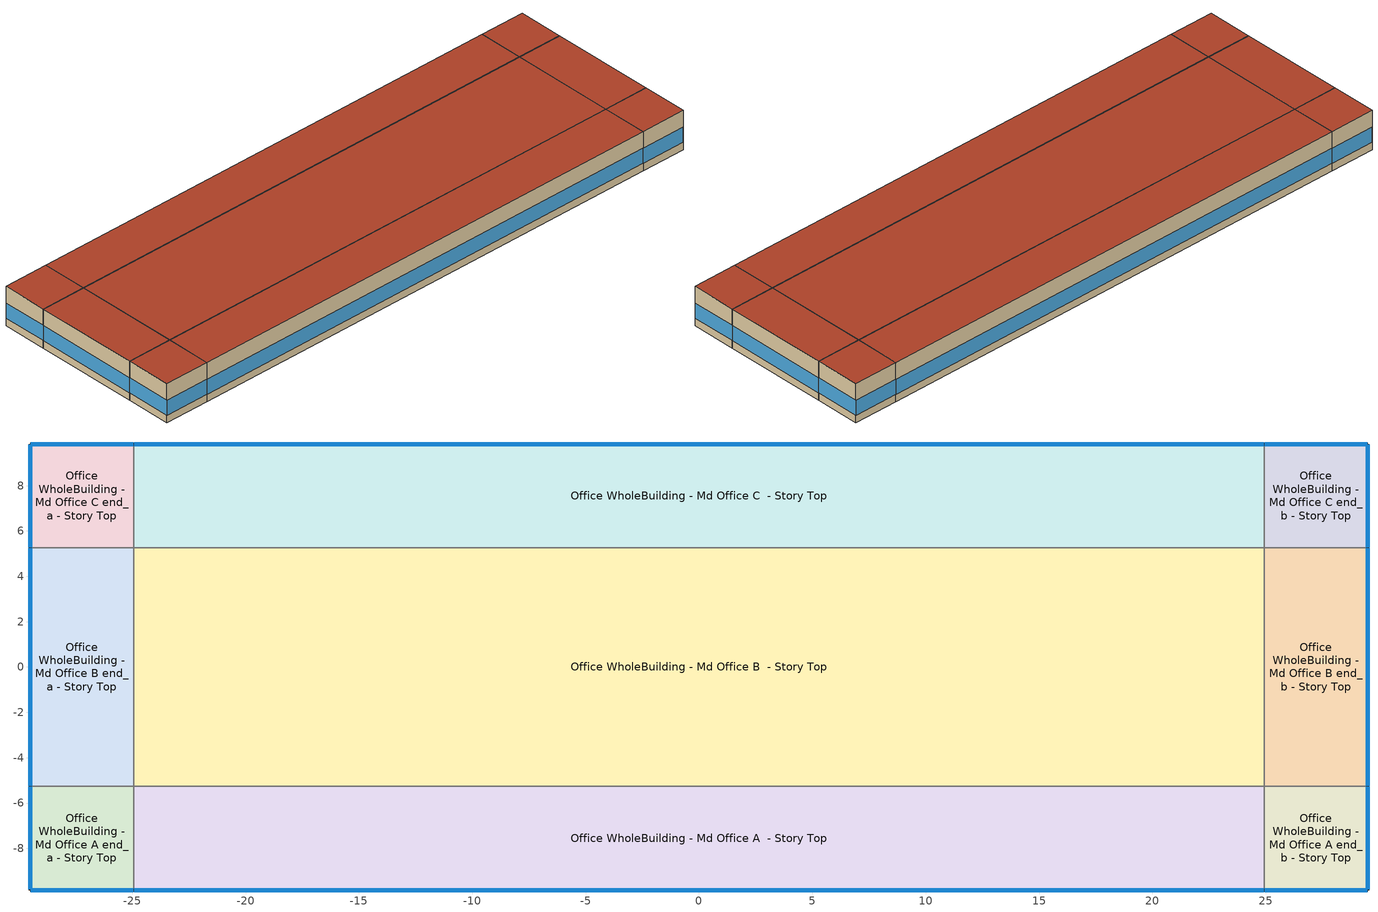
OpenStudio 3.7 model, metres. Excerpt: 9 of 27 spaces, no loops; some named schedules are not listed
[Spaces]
Office WholeBuilding - Md Office A end_a - Story Top
 floor adiabatic (Typical Interior Floor): -29.51,-9.84 -29.51,-5.27 -24.94,-5.27 -24.94,-9.84 z7.92
 wall outside: -29.51,-5.27 -29.51,-9.84 -24.94,-9.84 z7.92:11.89
 wall to Office WholeBuilding - Md Office B end_a - Story Top: -24.94,-5.27 -29.51,-5.27 z7.92:11.89
 wall to Office WholeBuilding - Md Office A  - Story Top: -24.94,-9.84 -24.94,-5.27 z7.92:11.89
 window (Window U-0.91 SHGC 0.68): -29.51,-5.29 -29.51,-9.81 / -29.49,-9.84 -24.97,-9.84 z8.69:10.21
 roof outside: -24.94,-9.84 -24.94,-5.27 -29.51,-5.27 -29.51,-9.84 z11.89
Office WholeBuilding - Md Office B end_a - Story Top
 floor adiabatic (Typical Interior Floor): -29.51,-5.27 -29.51,5.27 -24.94,5.27 -24.94,-5.27 z7.92
 wall outside: -29.51,5.27 -29.51,-5.27 z7.92:11.89
 wall to Office WholeBuilding - Md Office C end_a - Story Top: -24.94,5.27 -29.51,5.27 z7.92:11.89
 wall to Office WholeBuilding - Md Office B  - Story Top: -24.94,-5.27 -24.94,5.27 z7.92:11.89
 window (Window U-0.91 SHGC 0.68): -29.51,5.24 -29.51,-5.24 z8.69:10.2
 roof outside: -24.94,-5.27 -24.94,5.27 -29.51,5.27 -29.51,-5.27 z11.89
Office WholeBuilding - Md Office C end_a - Story Top
 floor adiabatic (Typical Interior Floor): -29.51,5.27 -29.51,9.84 -24.94,9.84 -24.94,5.27 z7.92
 wall outside: -24.94,9.84 -29.51,9.84 -29.51,5.27 z7.92:11.89
 wall to Office WholeBuilding - Md Office C  - Story Top: -24.94,5.27 -24.94,9.84 z7.92:11.89
 window (Window U-0.91 SHGC 0.68): -29.51,9.81 -29.51,5.29 / -24.97,9.84 -29.49,9.84 z8.69:10.21
 roof outside: -24.94,5.27 -24.94,9.84 -29.51,9.84 -29.51,5.27 z11.89
Office WholeBuilding - Md Office A  - Story Top
 floor adiabatic (Typical Interior Floor): -24.94,-9.84 -24.94,-5.27 24.94,-5.27 24.94,-9.84 z7.92
 wall outside: -24.94,-9.84 24.94,-9.84 z7.92:11.89
 wall to Office WholeBuilding - Md Office B  - Story Top: 24.94,-5.27 -24.94,-5.27 z7.92:11.89
 wall to Office WholeBuilding - Md Office A end_b - Story Top: 24.94,-9.84 24.94,-5.27 z7.92:11.89
 window (Window U-0.91 SHGC 0.68): -24.91,-9.84 24.91,-9.84 z8.69:10.19
 roof outside: 24.94,-9.84 24.94,-5.27 -24.94,-5.27 -24.94,-9.84 z11.89
Office WholeBuilding - Md Office B  - Story Top
 floor adiabatic (Typical Interior Floor): -24.94,-5.27 -24.94,5.27 24.94,5.27 24.94,-5.27 z7.92
 wall to Office WholeBuilding - Md Office C  - Story Top: 24.94,5.27 -24.94,5.27 z7.92:11.89
 wall to Office WholeBuilding - Md Office B end_b - Story Top: 24.94,-5.27 24.94,5.27 z7.92:11.89
 roof outside: 24.94,-5.27 24.94,5.27 -24.94,5.27 -24.94,-5.27 z11.89
Office WholeBuilding - Md Office C  - Story Top
 floor adiabatic (Typical Interior Floor): -24.94,5.27 -24.94,9.84 24.94,9.84 24.94,5.27 z7.92
 wall outside: 24.94,9.84 -24.94,9.84 z7.92:11.89
 wall to Office WholeBuilding - Md Office C end_b - Story Top: 24.94,5.27 24.94,9.84 z7.92:11.89
 window (Window U-0.91 SHGC 0.68): 24.91,9.84 -24.91,9.84 z8.69:10.19
 roof outside: 24.94,5.27 24.94,9.84 -24.94,9.84 -24.94,5.27 z11.89
Office WholeBuilding - Md Office A end_b - Story Top
 floor adiabatic (Typical Interior Floor): 24.94,-9.84 24.94,-5.27 29.51,-5.27 29.51,-9.84 z7.92
 wall outside: 24.94,-9.84 29.51,-9.84 29.51,-5.27 z7.92:11.89
 wall to Office WholeBuilding - Md Office B end_b - Story Top: 29.51,-5.27 24.94,-5.27 z7.92:11.89
 window (Window U-0.91 SHGC 0.68): 24.97,-9.84 29.49,-9.84 / 29.51,-9.81 29.51,-5.29 z8.69:10.21
 roof outside: 29.51,-9.84 29.51,-5.27 24.94,-5.27 24.94,-9.84 z11.89
Office WholeBuilding - Md Office B end_b - Story Top
 floor adiabatic (Typical Interior Floor): 24.94,-5.27 24.94,5.27 29.51,5.27 29.51,-5.27 z7.92
 wall outside: 29.51,-5.27 29.51,5.27 z7.92:11.89
 wall to Office WholeBuilding - Md Office C end_b - Story Top: 29.51,5.27 24.94,5.27 z7.92:11.89
 window (Window U-0.91 SHGC 0.68): 29.51,-5.24 29.51,5.24 z8.69:10.2
 roof outside: 29.51,-5.27 29.51,5.27 24.94,5.27 24.94,-5.27 z11.89
Office WholeBuilding - Md Office C end_b - Story Top
 floor adiabatic (Typical Interior Floor): 24.94,5.27 24.94,9.84 29.51,9.84 29.51,5.27 z7.92
 wall outside: 29.51,5.27 29.51,9.84 24.94,9.84 z7.92:11.89
 window (Window U-0.91 SHGC 0.68): 29.49,9.84 24.97,9.84 / 29.51,5.29 29.51,9.81 z8.69:10.21
 roof outside: 29.51,5.27 29.51,9.84 24.94,9.84 24.94,5.27 z11.89
[Site]
Birmingham Muni_AL_USA: Latitude {deg}=33.56; Longitude {deg}=-86.75; Time Zone {hr}=-6; Elevation {m}=192; Terrain=City
[Site:WaterMainsTemperature]
Calculation Method=Correlation; Annual Average Outdoor Air Temperature {C}=17.9908; Maximum Difference In Monthly Average Outdoor Air Temperatures {deltaC}=22.56
[SizingPeriod:DesignDay] Daily Dry-Bulb Temperature Range {deltaC}=10.3; Barometric Pressure {Pa}=99040; Wind Speed {m/s}=3.5; Wind Direction {deg}=330; Rain Indicator=No; Snow Indicator=No; Day of Month=21; Month=7; Day Type=SummerDesignDay; Daylight Saving Time Indicator=No; Dry-Bulb Temperature Range Modifier Type=DefaultMultipliers; Solar Model Indicator=ASHRAETau; ASHRAE Clear Sky Optical Depth for Beam Irradiance=0.444; ASHRAE Clear Sky Optical Depth for Diffuse Irradiance=2.195
Name | Maximum Dry-Bulb Temperature {C} | Humidity Condition Type | Wetbulb or DewPoint at Maximum Dry-Bulb {C}
Birmingham Muni Ann Clg .4% Condns DB=>MWB 1 | 35.3 | Wetbulb | 23.9
Birmingham Muni Ann Clg .4% Condns WB=>MDB 1 | 31.4 | Wetbulb | 25.8
Birmingham Muni Ann Clg 1% Condns DB=>MWB 1 | 33.9 | Wetbulb | 23.6
Birmingham Muni Ann Clg 2% Condns DP=>MDB 1 | 27.1 | Dewpoint | 23.2
[ClimateZones]
Climate Zone Institution Name 1=ASHRAE; Climate Zone Document Name 1=ANSI/ASHRAE Standard 169; Climate Zone Document Year 1=2006; Climate Zone Value 1=ASHRAE 169-2013-3A
[Building]
ComStock DOE Ref Pre-1980|MediumOffice|LargeOffice: North Axis {deg}=45; Default Construction Set=ComStock DOE Ref Pre-1980 - Office - ASHRAE 169-2013-3A; Default Schedule Set=Building Default Schedule Set; Standards Building Type=Office
[Site:GroundTemperature:FCfactorMethod]
January Ground Temperature {C}=16; February Ground Temperature {C}=11.9; March Ground Temperature {C}=7.7; April Ground Temperature {C}=4; May Ground Temperature {C}=7.9; June Ground Temperature {C}=13.8; July Ground Temperature {C}=17.2; August Ground Temperature {C}=20.8; September Ground Temperature {C}=24.8; October Ground Temperature {C}=26.1; November Ground Temperature {C}=26.5; December Ground Temperature {C}=22.5
[DefaultConstructionSet]
ComStock DOE Ref Pre-1980 - Office - ASHRAE 169-2013-3A: Default Exterior Surface Constructions=Default Surface Constructions 1; Default Interior Surface Constructions=Default Surface Constructions 2; Default Ground Contact Surface Constructions=Default Surface Constructions 3; Default Exterior SubSurface Constructions=Default Sub Surface Constructions 1; Default Interior SubSurface Constructions=Default Sub Surface Constructions 2; Interior Partition Construction=Typical Interior Partition
[DefaultSurfaceConstructions]
Name | Floor Construction | Wall Construction | Roof Ceiling Construction
Default Surface Constructions 1 | Typical Insulated Exterior Mass Floor | Typical Insulated Steel Framed Exterior Wall R-4.44 | Typical IEAD Roof R-10.0
Default Surface Constructions 2 | Typical Interior Floor | Typical Interior Wall | Typical Interior Ceiling
Default Surface Constructions 3 | Typical Insulated Carpeted 6in Slab Floor | Typical Insulated Basement Mass Wall
[Construction]
Typical Insulated Exterior Mass Floor: 4 in. Normalweight Concrete Floor, Typical Carpet Pad
Typical IEAD Roof R-10.0: Roof Membrane, Typical Insulation R-8.88, Metal Roof Surface
Typical Interior Floor: 100mm Normalweight concrete floor, CP02 CARPET PAD
Typical Interior Wall: G01 13mm gypsum board, G01 13mm gypsum board
Typical Interior Ceiling: CP02 CARPET PAD, 100mm Normalweight concrete floor
Typical Insulated Carpeted 6in Slab Floor: 6 in. Normalweight Concrete Floor, Typical Carpet Pad
Typical Insulated Basement Mass Wall: 8 in. Concrete Block Basement Wall
U 1.22 SHGC 0.54 Simple Glazing Window U-1.22 SHGC 0.54: U 1.22 SHGC 0.54 Simple Glazing U-1.22 SHGC 0.54
U 1.22 SHGC 0.54 Simple Glazing Window U-1.22 SHGC 0.54 1: U 1.22 SHGC 0.54 Simple Glazing U-1.22 SHGC 0.54 1
Typical Insulated Metal Door: F08 Metal surface, Typical Insulation R-2.27
U 0.88 SHGC 0.16 Sgl Ref-A-L Clr 6mm: REF A CLEAR LO 6MM
Typical Overhead Door: Typical Insulation R-2.27
Typical Interior Window: Clear 3mm
Typical Interior Door; Typical Interior Partition: G05 25mm wood
Typical Insulated Steel Framed Exterior Wall R-4.44: 25mm Stucco, 5/8 in. Gypsum Board, Typical Insulation R-2.27, 5/8 in. Gypsum Board
InteriorFurnishings 1: Std Wood 6inch 1
Window U-0.91 SHGC 0.68: Simple Glazing Single - No LowE - Clear - Wood
[Material] Thermal Absorptance=0.9
Name | Roughness | Thickness {m} | Conductivity {W/m-K} | Density {kg/m3} | Specific Heat {J/kg-K} | Solar Absorptance | Visible Absorptance
4 in. Normalweight Concrete Floor | MediumRough | 0.1016 | 2.31 | 2322 | 832 | 0.7 | 0.7
Roof Membrane | VeryRough | 0.0095 | 0.16 | 1121.29 | 1460 | 0.7 | 0.7
Metal Roof Surface; F08 Metal surface | Smooth | 0.0008 | 45.28 | 7824 | 500 | 0.7 | 0.7
100mm Normalweight concrete floor | MediumRough | 0.1016 | 2.31045 | 2322 | 832.557 | 0.7 | 0.7
G01 13mm gypsum board | Smooth | 0.0127 | 0.160031 | 800.001 | 1090.73 | 0.7 | 0.5
6 in. Normalweight Concrete Floor | MediumRough | 0.1524 | 2.31 | 2322 | 832 | 0.7 | 0.7
8 in. Concrete Block Basement Wall | MediumRough | 0.2032 | 1.326 | 1842 | 912 | 0.7 | 0.7
G05 25mm wood | MediumSmooth | 0.0254 | 0.15 | 608 | 1630 | 0.5 | 0.5
25mm Stucco | Smooth | 0.0254 | 0.72 | 1856 | 840 | 0.7 | 0.7
5/8 in. Gypsum Board | MediumSmooth | 0.0159 | 0.16 | 800 | 1090 | 0.7 | 0.7
Std Wood 6inch 1 | MediumSmooth | 0.15 | 0.12 | 540 | 1210 | 0.7 | 0.7
[Material:NoMass] Roughness=Smooth; Thermal Absorptance=0.9; Solar Absorptance=0.7
Name | Thermal Resistance {m2-K/W} | Visible Absorptance
Typical Carpet Pad; CP02 CARPET PAD | 0.21648 | 0.8
Typical Insulation R-8.88 | 1.56434 | 0.7
Typical Insulation R-2.27 | 0.39899 | 0.7
[DefaultSubSurfaceConstructions]
Name | Fixed Window Construction | Operable Window Construction | Door Construction | Glass Door Construction | Overhead Door Construction | Tubular Daylight Dome Construction | Tubular Daylight Diffuser Construction
Default Sub Surface Constructions 1 | U 1.22 SHGC 0.54 Simple Glazing Window U-1.22 SHGC 0.54 | U 1.22 SHGC 0.54 Simple Glazing Window U-1.22 SHGC 0.54 1 | Typical Insulated Metal Door | U 0.88 SHGC 0.16 Sgl Ref-A-L Clr 6mm | Typical Overhead Door | Typical Interior Window | Typical Interior Window
Default Sub Surface Constructions 2 | Typical Interior Window | Typical Interior Window | Typical Interior Door
[WindowMaterial:SimpleGlazingSystem]
Name | U-Factor {W/m2-K} | Solar Heat Gain Coefficient | Visible Transmittance
U 1.22 SHGC 0.54 Simple Glazing U-1.22 SHGC 0.54; U 1.22 SHGC 0.54 Simple Glazing U-1.22 SHGC 0.54 1 | 6.92748 | 0.54 | 0.38
Simple Glazing Single - No LowE - Clear - Wood | 5.16722 | 0.683 | 0.723
[WindowMaterial:Glazing] Optical Data Type=SpectralAverage; Infrared Transmittance at Normal Incidence=0; Front Side Infrared Hemispherical Emissivity=0.84; Conductivity {W/m-K}=0.9; Dirt Correction Factor for Solar and Visible Transmittance=1; Solar Diffusing=No
Name | Thickness {m} | Solar Transmittance at Normal Incidence | Front Side Solar Reflectance at Normal Incidence | Back Side Solar Reflectance at Normal Incidence | Visible Transmittance at Normal Incidence | Front Side Visible Reflectance at Normal Incidence | Back Side Visible Reflectance at Normal Incidence | Back Side Infrared Hemispherical Emissivity
REF A CLEAR LO 6MM | 0.006 | 0.066 | 0.341 | 0.493 | 0.08 | 0.41 | 0.37 | 0.4
Clear 3mm | 0.003 | 0.837 | 0.075 | 0.075 | 0.898 | 0.081 | 0.081 | 0.84
[SpaceType]
Office WholeBuilding - Md Office - ComStock DOE Ref Pre-1980: Default Schedule Set=Office WholeBuilding - Md Office Schedule Set; Design Specification Outdoor Air Object=Office WholeBuilding - Md Office Ventilation; Standards Building Type=Office; Standards Space Type=WholeBuilding - Md Office
[BuildingStory]
Story Top: Nominal Z Coordinate {m}=7.9248; Nominal Floor to Floor Height {m}=3.9624
[Space] Space Type=Office WholeBuilding - Md Office - ComStock DOE Ref Pre-1980; Building Story=Story Top
Name | Thermal Zone
Office WholeBuilding - Md Office A end_a - Story Top | Zone Office WholeBuilding - Md Office A end_a - Story Top
Office WholeBuilding - Md Office B end_a - Story Top | Zone Office WholeBuilding - Md Office B end_a - Story Top
Office WholeBuilding - Md Office C end_a - Story Top | Zone Office WholeBuilding - Md Office C end_a - Story Top
Office WholeBuilding - Md Office A  - Story Top | Zone Office WholeBuilding - Md Office A  - Story Top
Office WholeBuilding - Md Office B  - Story Top | Zone Office WholeBuilding - Md Office B  - Story Top
Office WholeBuilding - Md Office C  - Story Top | Zone Office WholeBuilding - Md Office C  - Story Top
Office WholeBuilding - Md Office A end_b - Story Top | Zone Office WholeBuilding - Md Office A end_b - Story Top
Office WholeBuilding - Md Office B end_b - Story Top | Zone Office WholeBuilding - Md Office B end_b - Story Top
Office WholeBuilding - Md Office C end_b - Story Top | Zone Office WholeBuilding - Md Office C end_b - Story Top
[ThermalZone] Multiplier=1; Use Ideal Air Loads=No
Name | Thermostat
Zone Office WholeBuilding - Md Office A end_a - Story Top | Office WholeBuilding - Md Office - ComStock DOE Ref Pre-1980 Thermostat 5
Zone Office WholeBuilding - Md Office B end_a - Story Top | Office WholeBuilding - Md Office - ComStock DOE Ref Pre-1980 Thermostat 13
Zone Office WholeBuilding - Md Office C end_a - Story Top | Office WholeBuilding - Md Office - ComStock DOE Ref Pre-1980 Thermostat 21
Zone Office WholeBuilding - Md Office A  - Story Top | Office WholeBuilding - Md Office - ComStock DOE Ref Pre-1980 Thermostat 2
Zone Office WholeBuilding - Md Office B  - Story Top | Office WholeBuilding - Md Office - ComStock DOE Ref Pre-1980 Thermostat 10
Zone Office WholeBuilding - Md Office C  - Story Top | Office WholeBuilding - Md Office - ComStock DOE Ref Pre-1980 Thermostat 18
Zone Office WholeBuilding - Md Office A end_b - Story Top | Office WholeBuilding - Md Office - ComStock DOE Ref Pre-1980 Thermostat 7
Zone Office WholeBuilding - Md Office B end_b - Story Top | Office WholeBuilding - Md Office - ComStock DOE Ref Pre-1980 Thermostat 15
Zone Office WholeBuilding - Md Office C end_b - Story Top | Office WholeBuilding - Md Office - ComStock DOE Ref Pre-1980 Thermostat 23
[Lights:Definition] Design Level Calculation Method=Watts/Area; Fraction Visible=0.2; Return Air Fraction=0
Name | Watts per Space Floor Area {W/m2} | Fraction Radiant
Office WholeBuilding - Md Office - ComStock DOE Ref Pre-1980 General Lights Definition | 5.0993 | 0.31
Office WholeBuilding - Md Office - ComStock DOE Ref Pre-1980 Wall Wash Lights Definition | 3.64317 | 0.125
[ElectricEquipment:Definition]
Office WholeBuilding - Md Office Elec Equip Definition: Design Level Calculation Method=Watts/Area; Watts per Space Floor Area {W/m2}=10.7639; Fraction Latent=0; Fraction Radiant=0.5; Fraction Lost=0
[ElectricEquipment]
Office WholeBuilding - Md Office Elec Equip: Electric Equipment Definition=Office WholeBuilding - Md Office Elec Equip Definition; Space or SpaceType=Office WholeBuilding - Md Office - ComStock DOE Ref Pre-1980; Schedule=Office BLDG_EQUIP_EndUseData BPR Adjusted
[DesignSpecification:OutdoorAir]
Office WholeBuilding - Md Office Ventilation: Outdoor Air Method=Sum; Outdoor Air Flow per Person {m3/s-person}=0.00943895
[DefaultScheduleSet]
Name | Number of People Schedule | People Activity Level Schedule | Lighting Schedule | Electric Equipment Schedule | Infiltration Schedule | Hours of Operation Schedule
Office WholeBuilding - Md Office Schedule Set | Medium Office Bldg Occ | Medium Office Activity | Office BLDG_LIGHT_EndUseData | Office BLDG_EQUIP_EndUseData | Medium Office Infil Quarter On
Building Default Schedule Set |  |  |  |  |  | Building Hours of Operation NonResidential
[People:Definition]
Office WholeBuilding - Md Office People Definition: Number of People Calculation Method=People/Area; People per Space Floor Area {person/m2}=0.0538196; Fraction Radiant=0.3
[People]
Office WholeBuilding - Md Office People: People Definition=Office WholeBuilding - Md Office People Definition; Space or SpaceType=Office WholeBuilding - Md Office - ComStock DOE Ref Pre-1980; Work Efficiency Schedule=Work Efficiency Schedule; Clothing Insulation Schedule=Clothing Schedule; Air Velocity Schedule=Air Velocity Schedule; Multiplier=1
[Exterior:Lights:Definition]
Name | Design Level {W}
Parking Areas and Drives Def (W/ft^2) | 0.0276385
Building Facades Def (W/ft^2) | 0.15
Main Entries Def (W/ft) | 30
Other Doors Def (W/ft) | 20
[Exterior:Lights] Schedule=Always On Discrete; Control Option=AstronomicalClock
Name | Exterior Lights Definition | Multiplier
Parking Areas and Drives | Parking Areas and Drives Def (W/ft^2) | 60750
Building Facades | Building Facades Def (W/ft^2) | 6713.17
Main Entries | Main Entries Def (W/ft) | 10
Other Doors | Other Doors Def (W/ft) | 15
[ThermostatSetpoint:DualSetpoint] Heating Setpoint Temperature Schedule=Medium Office HtgSetp; Cooling Setpoint Temperature Schedule=Medium Office ClgSetp
Office WholeBuilding - Md Office - ComStock DOE Ref Pre-1980 Thermostat 2; Office WholeBuilding - Md Office - ComStock DOE Ref Pre-1980 Thermostat 5; Office WholeBuilding - Md Office - ComStock DOE Ref Pre-1980 Thermostat 7; Office WholeBuilding - Md Office - ComStock DOE Ref Pre-1980 Thermostat 10; Office WholeBuilding - Md Office - ComStock DOE Ref Pre-1980 Thermostat 13; Office WholeBuilding - Md Office - ComStock DOE Ref Pre-1980 Thermostat 15; Office WholeBuilding - Md Office - ComStock DOE Ref Pre-1980 Thermostat 18; Office WholeBuilding - Md Office - ComStock DOE Ref Pre-1980 Thermostat 21; Office WholeBuilding - Md Office - ComStock DOE Ref Pre-1980 Thermostat 23
[InternalMass:Definition]
Internal Mass Definition 2: Construction=InteriorFurnishings 1; Design Level Calculation Method=SurfaceArea/Area; Surface Area per Space Floor Area=2
[InternalMass] Internal Mass Definition=Internal Mass Definition 2; Multiplier=1
Name | Space or SpaceType
Office WholeBuilding - Md Office C end_b - Story Top Mass | Office WholeBuilding - Md Office C end_b - Story Top
Office WholeBuilding - Md Office B end_a - Story Top Mass | Office WholeBuilding - Md Office B end_a - Story Top
Office WholeBuilding - Md Office C end_a - Story Top Mass | Office WholeBuilding - Md Office C end_a - Story Top
Office WholeBuilding - Md Office A end_a - Story Top Mass | Office WholeBuilding - Md Office A end_a - Story Top
Office WholeBuilding - Md Office B  - Story Top Mass | Office WholeBuilding - Md Office B  - Story Top
Office WholeBuilding - Md Office A end_b - Story Top Mass | Office WholeBuilding - Md Office A end_b - Story Top
Office WholeBuilding - Md Office A  - Story Top Mass | Office WholeBuilding - Md Office A  - Story Top
Office WholeBuilding - Md Office C  - Story Top Mass | Office WholeBuilding - Md Office C  - Story Top
Office WholeBuilding - Md Office B end_b - Story Top Mass | Office WholeBuilding - Md Office B end_b - Story Top
[Lights] Space or SpaceType=Office WholeBuilding - Md Office - ComStock DOE Ref Pre-1980; Schedule=Office BLDG_LIGHT_EndUseData BPR Adjusted; Fraction Replaceable=1
Name | Lights Definition
Office WholeBuilding - Md Office - ComStock DOE Ref Pre-1980 General Lighting | Office WholeBuilding - Md Office - ComStock DOE Ref Pre-1980 General Lights Definition
Office WholeBuilding - Md Office - ComStock DOE Ref Pre-1980 Wall Wash Lighting | Office WholeBuilding - Md Office - ComStock DOE Ref Pre-1980 Wall Wash Lights Definition
[SpaceInfiltration:DesignFlowRate] Design Flow Rate Calculation Method=Flow/ExteriorArea; Flow per Exterior Surface Area {m3/s-m2}=0.00103321; Velocity Term Coefficient=0
Name | Space or SpaceType | Schedule | Constant Term Coefficient | Temperature Term Coefficient | Velocity Squared Term Coefficient
Office WholeBuilding - Md Office C end_b - Story Top HVAC On Infiltration | Office WholeBuilding - Md Office C end_b - Story Top | Infiltration HVAC On Schedule | -0.0451 | 0.0046 | 0.0327
Office WholeBuilding - Md Office C end_b - Story Top HVAC Off Infiltration | Office WholeBuilding - Md Office C end_b - Story Top | Infiltration HVAC Off Schedule | 0 | 0.0173 | 0.0398
Office WholeBuilding - Md Office B end_a - Story Top HVAC On Infiltration | Office WholeBuilding - Md Office B end_a - Story Top | Infiltration HVAC On Schedule | -0.0451 | 0.0046 | 0.0327
Office WholeBuilding - Md Office B end_a - Story Top HVAC Off Infiltration | Office WholeBuilding - Md Office B end_a - Story Top | Infiltration HVAC Off Schedule | 0 | 0.0173 | 0.0398
Office WholeBuilding - Md Office C end_a - Story Top HVAC On Infiltration | Office WholeBuilding - Md Office C end_a - Story Top | Infiltration HVAC On Schedule | -0.0451 | 0.0046 | 0.0327
Office WholeBuilding - Md Office C end_a - Story Top HVAC Off Infiltration | Office WholeBuilding - Md Office C end_a - Story Top | Infiltration HVAC Off Schedule | 0 | 0.0173 | 0.0398
Office WholeBuilding - Md Office A end_a - Story Top HVAC On Infiltration | Office WholeBuilding - Md Office A end_a - Story Top | Infiltration HVAC On Schedule | -0.0451 | 0.0046 | 0.0327
Office WholeBuilding - Md Office A end_a - Story Top HVAC Off Infiltration | Office WholeBuilding - Md Office A end_a - Story Top | Infiltration HVAC Off Schedule | 0 | 0.0173 | 0.0398
Office WholeBuilding - Md Office B  - Story Top HVAC On Infiltration | Office WholeBuilding - Md Office B  - Story Top | Infiltration HVAC On Schedule | -0.0451 | 0.0046 | 0.0327
Office WholeBuilding - Md Office B  - Story Top HVAC Off Infiltration | Office WholeBuilding - Md Office B  - Story Top | Infiltration HVAC Off Schedule | 0 | 0.0173 | 0.0398
Office WholeBuilding - Md Office A end_b - Story Top HVAC On Infiltration | Office WholeBuilding - Md Office A end_b - Story Top | Infiltration HVAC On Schedule | -0.0451 | 0.0046 | 0.0327
Office WholeBuilding - Md Office A end_b - Story Top HVAC Off Infiltration | Office WholeBuilding - Md Office A end_b - Story Top | Infiltration HVAC Off Schedule | 0 | 0.0173 | 0.0398
Office WholeBuilding - Md Office A  - Story Top HVAC On Infiltration | Office WholeBuilding - Md Office A  - Story Top | Infiltration HVAC On Schedule | -0.0451 | 0.0046 | 0.0327
Office WholeBuilding - Md Office A  - Story Top HVAC Off Infiltration | Office WholeBuilding - Md Office A  - Story Top | Infiltration HVAC Off Schedule | 0 | 0.0173 | 0.0398
Office WholeBuilding - Md Office C  - Story Top HVAC On Infiltration | Office WholeBuilding - Md Office C  - Story Top | Infiltration HVAC On Schedule | -0.0451 | 0.0046 | 0.0327
Office WholeBuilding - Md Office C  - Story Top HVAC Off Infiltration | Office WholeBuilding - Md Office C  - Story Top | Infiltration HVAC Off Schedule | 0 | 0.0173 | 0.0398
Office WholeBuilding - Md Office B end_b - Story Top HVAC On Infiltration | Office WholeBuilding - Md Office B end_b - Story Top | Infiltration HVAC On Schedule | -0.0451 | 0.0046 | 0.0327
Office WholeBuilding - Md Office B end_b - Story Top HVAC Off Infiltration | Office WholeBuilding - Md Office B end_b - Story Top | Infiltration HVAC Off Schedule | 0 | 0.0173 | 0.0398
[Schedule:Day]
Clothing Schedule Default Winter Clothes; Office BLDG_LIGHT_EndUseData Summer Design Day; Office BLDG_EQUIP_EndUseData Summer Design Day; Office BLDG_LIGHT_EndUseData Summer Design Day 1; Office BLDG_EQUIP_EndUseData Summer Design Day 1; Infiltration HVAC Off Schedule Schedule Day 0 1: 24, 0, 1
Air Velocity Schedule Default: 24, 0, 0.2
Work Efficiency Schedule Default; Medium Office Bldg Occ Winter Design Day; Office BLDG_LIGHT_EndUseData Winter Design Day; Office BLDG_EQUIP_EndUseData Winter Design Day; Office BLDG_LIGHT_EndUseData Winter Design Day 1; Office BLDG_EQUIP_EndUseData Winter Design Day 1; 9 Zone DOAS 2 Occ Sch Sunday 1: 24, 0, 0
Medium Office Bldg Occ Default: Yes, 5, 15, 0, 5, 30, 0.025, 5, 45, 0.05, 6, 0, 0.075, 6, 15, 0.1, 6, 30, 0.125, 6, 45, 0.15, 7, 0, 0.175, 7, 15, 0.2, 7, 30, 0.3875, 7, 45, 0.575, 8, 0, 0.7625, 8, 15, 0.95, 9, 0, 0.95, 9, 15, 0.8375, 9, 30, 0.725, 9, 45, 0.6125, 10, 0, 0.5, 10, 15, 0.6125, 10, 30, 0.725, 10, 45, 0.8375, 11, 0, 0.95, 13, 22, 0.95, 13, 37, 0.5, 13, 45, 0.4, 14, 15, 0.4, 14, 30, 0.3625, 14, 45, 0.325, 15, 0, 0.2875, 15, 15, 0.25, 15, 30, 0.2125, 15, 45, 0.175, 16, 0, 0.1375, 16, 15, 0.1, 16, 30, 0.09375, 16, 45, 0.0875, 17, 0, 0.08125, 17, 15, 0.075, 17, 30, 0.06875, 17, 45, 0.0625, 18, 0, 0.05625, 18, 15, 0.05, 18, 30, 0.04375, 18, 45, 0.0375, 19, 0, 0.03125, 19, 15, 0.025, 19, 30, 0.01875, 19, 45, 0.0125, 20, 0, 0.00625, 20, 15, 0, 24, 0, 0
Medium Office Bldg Occ Sat Day: Yes, 7, 0, 0, 7, 15, 0.0125, 7, 30, 0.025, 7, 45, 0.0375, 8, 0, 0.05, 8, 15, 0.0625, 8, 30, 0.075, 8, 45, 0.0875, 9, 0, 0.1, 9, 15, 0.15, 9, 30, 0.2, 9, 45, 0.25, 10, 0, 0.3, 10, 15, 0.35, 10, 30, 0.4, 10, 45, 0.45, 11, 0, 0.5, 15, 52, 0.5, 16, 7, 0.477143, 16, 22, 0.454286, 16, 37, 0.431429, 16, 52, 0.408571, 17, 7, 0.385714, 17, 22, 0.362857, 17, 37, 0.34, 17, 52, 0.317143, 18, 7, 0.294286, 18, 22, 0.271429, 18, 37, 0.248571, 18, 52, 0.225714, 19, 7, 0.202857, 19, 22, 0.18, 19, 37, 0.157143, 19, 52, 0.134286, 20, 7, 0.111429, 20, 15, 0.1, 20, 30, 0.0916667, 20, 45, 0.0833333, 21, 0, 0.075, 21, 15, 0.0666667, 21, 30, 0.0583333, 21, 45, 0.05, 22, 0, 0.0416667, 22, 15, 0.0333333, 22, 30, 0.025, 22, 45, 0.0166667, 23, 0, 0.00833333, 23, 15, 0, 24, 0, 0
Medium Office Bldg Occ Summer Design Day: 6, 0, 0, 22, 0, 1, 24, 0, 0.05
Medium Office Bldg Occ WntrDsn|Sun Day: Yes, 10, 0, 0, 24, 0, 0
Medium Office Activity Default; autogen Medium Office Activity 0_day_sch; autogen Medium Office Activity 1_day_sch: Yes, 24, 0, 120
Medium Office Activity Winter Design Day; Medium Office Activity Summer Design Day: 24, 0, 120
Office BLDG_LIGHT_EndUseData Default: Yes, 0, 15, 0.0357228, 0, 30, 0.0358461, 0, 45, 0.0359694, 1, 0, 0.0360926, 1, 15, 0.0362159, 1, 30, 0.0363392, 1, 45, 0.0364625, 2, 0, 0.0365857, 2, 15, 0.036709, 2, 30, 0.0401453, 2, 45, 0.0435815, 3, 0, 0.0470177, 3, 15, 0.050454, 3, 30, 0.0476587, 3, 45, 0.0448635, 4, 0, 0.0420683, 4, 15, 0.039273, 4, 30, 0.0396248, 4, 45, 0.0399765, 5, 0, 0.0403283, 5, 15, 0.04068, 5, 30, 0.0519527, 5, 45, 0.0632255, 6, 0, 0.0744983, 6, 15, 0.085771, 6, 30, 0.111016, 6, 45, 0.136262, 7, 0, 0.161507, 7, 15, 0.186752, 7, 30, 0.275585, 7, 45, 0.364419, 8, 0, 0.453253, 8, 15, 0.542086, 8, 30, 0.599833, 8, 45, 0.657579, 9, 0, 0.715326, 9, 15, 0.773073, 9, 30, 0.819834, 9, 37, 0.843215, 9, 52, 0.828626, 10, 0, 0.817939, 10, 15, 0.805464, 10, 30, 0.792989, 10, 45, 0.780514, 11, 0, 0.768039, 11, 15, 0.774076, 11, 30, 0.780114, 11, 45, 0.786151, 12, 0, 0.792188, 12, 15, 0.785442, 12, 30, 0.778695, 12, 45, 0.771949, 13, 0, 0.765202, 13, 15, 0.686231, 13, 22, 0.646746, 13, 37, 0.190214, 13, 45, 0.135379, 14, 0, 0.124392, 14, 15, 0.113405, 14, 30, 0.102417, 14, 45, 0.09143, 15, 0, 0.090147, 15, 15, 0.088864, 15, 30, 0.087581, 15, 45, 0.086298, 16, 0, 0.0865627, 16, 15, 0.0868275, 16, 30, 0.0870922, 16, 45, 0.087357, 17, 0, 0.0872172, 17, 15, 0.0870775, 17, 30, 0.0869377, 17, 45, 0.086798, 18, 0, 0.0785857, 18, 15, 0.0703735, 18, 30, 0.0621613, 18, 45, 0.053949, 19, 0, 0.0527953, 19, 15, 0.0516415, 19, 30, 0.0504877, 19, 45, 0.049334, 20, 0, 0.0454997, 20, 15, 0.0416655, 20, 30, 0.0378312, 20, 45, 0.033997, 21, 0, 0.0341203, 21, 15, 0.0342435, 21, 30, 0.0343668, 21, 45, 0.0344901, 22, 0, 0.0346134, 22, 15, 0.0347366, 22, 30, 0.0348599, 22, 45, 0.0349832, 23, 0, 0.0351065, 23, 15, 0.0352297, 23, 30, 0.035353, 23, 45, 0.0354763, 24, 0, 0.0355995
Office BLDG_LIGHT_EndUseData Sat Day: Yes, 0, 15, 0.0420423, 0, 30, 0.0420005, 0, 45, 0.0419588, 1, 0, 0.041917, 1, 15, 0.0418753, 1, 30, 0.0232998, 1, 45, 0.0188636, 2, 0, 0.0144274, 2, 15, 0.00999121, 2, 30, 0.00555501, 2, 45, 0.00572715, 3, 0, 0.00589928, 3, 15, 0.00607142, 3, 30, 0.00624355, 3, 45, 0.00468267, 4, 0, 0.00312178, 4, 15, 0.00156089, 4, 30, 0, 4, 45, 0.00121662, 5, 0, 0.00243324, 5, 15, 0.00364986, 5, 30, 0.00486647, 5, 45, 0.00396646, 6, 0, 0.00306645, 6, 15, 0.00216643, 6, 30, 0.00126642, 6, 45, 0.00155166, 7, 0, 0.00183691, 7, 15, 0.00212215, 7, 30, 0.0024074, 7, 45, 0.00623071, 8, 0, 0.010054, 8, 15, 0.0138773, 8, 30, 0.0177006, 8, 45, 0.015279, 9, 0, 0.0128574, 9, 15, 0.0104357, 9, 30, 0.00801409, 9, 45, 0.011362, 10, 0, 0.0147099, 10, 15, 0.0180578, 10, 30, 0.0214057, 10, 45, 0.0285694, 11, 0, 0.035733, 11, 15, 0.0428967, 11, 30, 0.0500604, 11, 45, 0.0542338, 12, 0, 0.0584073, 12, 15, 0.0625808, 12, 30, 0.0667543, 12, 45, 0.0709278, 13, 0, 0.0751013, 13, 15, 0.0792747, 13, 30, 0.0834482, 13, 45, 0.0876217, 13, 52, 0.0897084, 15, 52, 0.0897084, 16, 7, 0.0886938, 16, 22, 0.0876792, 16, 37, 0.0866645, 16, 52, 0.0856499, 17, 7, 0.0846353, 17, 22, 0.0836206, 17, 37, 0.082606, 17, 52, 0.0815914, 18, 7, 0.0805767, 18, 15, 0.0800694, 18, 30, 0.0736104, 18, 45, 0.0671514, 19, 0, 0.0606924, 19, 15, 0.0542334, 19, 30, 0.0531099, 19, 45, 0.0519864, 20, 0, 0.0508629, 20, 15, 0.0497394, 20, 30, 0.0496792, 20, 45, 0.049619, 21, 0, 0.0495588, 21, 15, 0.0494986, 21, 30, 0.0475955, 21, 45, 0.0456923, 22, 0, 0.0437892, 22, 15, 0.041886, 22, 30, 0.0423045, 22, 45, 0.042723, 23, 0, 0.0431415, 23, 15, 0.04356, 23, 30, 0.0431806, 23, 45, 0.0428012, 24, 0, 0.0424217
Office BLDG_LIGHT_EndUseData Sun Day: Yes, 0, 15, 0.0061404, 0, 30, 0.0637766, 0, 45, 0.0619288, 1, 0, 0.060081, 1, 15, 0.0582333, 1, 30, 0.0563855, 1, 45, 0.0580781, 2, 0, 0.0597706, 2, 15, 0.0614632, 2, 30, 0.0631558, 2, 45, 0.055276, 3, 0, 0.0473961, 3, 15, 0.0395163, 3, 30, 0.0316364, 3, 45, 0.0349092, 4, 0, 0.0381819, 4, 15, 0.0414547, 4, 30, 0.0447274, 4, 45, 0.0490684, 5, 0, 0.0534093, 5, 15, 0.0577502, 5, 30, 0.0620912, 5, 45, 0.0623411, 6, 0, 0.062591, 6, 15, 0.0628409, 6, 30, 0.0630908, 6, 45, 0.0631922, 7, 0, 0.0632936, 7, 15, 0.0633951, 7, 30, 0.0634965, 7, 45, 0.0635019, 8, 0, 0.0635073, 8, 15, 0.0635127, 8, 30, 0.0635181, 8, 45, 0.0498101, 9, 0, 0.0361022, 9, 15, 0.0223943, 9, 30, 0.00868641, 9, 45, 0.00880071, 10, 0, 0.008915, 10, 15, 0.0090293, 10, 30, 0.00914359, 10, 45, 0.00161589, 11, 0, 0.00150817, 11, 15, 0.00140044, 11, 30, 0.00129272, 11, 45, 0.00118499, 12, 0, 0.00107726, 12, 15, 0.000969537, 12, 30, 0.00086181, 12, 45, 0.000754084, 13, 0, 0.000646358, 13, 15, 0.000538631, 13, 30, 0.000430905, 13, 45, 0.000323179, 14, 0, 0.000215453, 14, 15, 0.000107726, 14, 30, 0, 14, 45, 0.000342885, 15, 0, 0.00068577, 15, 15, 0.00102865, 15, 30, 0.00137154, 15, 45, 0.00262878, 16, 0, 0.00388603, 16, 15, 0.00514327, 16, 30, 0.00640052, 16, 45, 0.00718153, 17, 0, 0.00796255, 17, 15, 0.00874356, 17, 30, 0.00952458, 17, 45, 0.00761966, 18, 0, 0.00571475, 18, 15, 0.00380983, 18, 30, 0.00190492, 18, 45, 0.00241924, 19, 0, 0.00293357, 19, 15, 0.0034479, 19, 30, 0.00396223, 19, 45, 0.00592429, 20, 0, 0.00788635, 20, 15, 0.00984841, 20, 30, 0.0118105, 20, 45, 0.0248644, 21, 0, 0.0379183, 21, 15, 0.0509722, 21, 30, 0.0640261, 21, 45, 0.0634875, 22, 0, 0.0629489, 22, 15, 0.0624103, 22, 30, 0.0618717, 22, 45, 0.0618819, 23, 0, 0.0618921, 23, 15, 0.0619023, 23, 30, 0.0619125, 23, 45, 0.0623785, 24, 0, 0.0628445
Office BLDG_EQUIP_EndUseData Default: Yes, 0, 15, 0.580345, 0, 30, 0.580327, 0, 45, 0.580309, 1, 0, 0.580291, 1, 15, 0.580273, 1, 30, 0.580255, 1, 45, 0.580236, 2, 0, 0.580218, 2, 15, 0.5802, 2, 30, 0.575925, 2, 45, 0.57165, 3, 0, 0.567375, 3, 15, 0.5631, 3, 30, 0.559075, 3, 45, 0.55505, 4, 0, 0.551025, 4, 15, 0.547, 4, 30, 0.544575, 4, 45, 0.54215, 5, 0, 0.539725, 5, 15, 0.5373, 5, 30, 0.537625, 5, 45, 0.53795, 6, 0, 0.538275, 6, 15, 0.5386, 6, 30, 0.55345, 6, 45, 0.5683, 7, 0, 0.58315, 7, 15, 0.598, 7, 30, 0.6198, 7, 45, 0.6416, 8, 0, 0.6634, 8, 15, 0.6852, 8, 30, 0.7091, 8, 45, 0.733, 9, 0, 0.7569, 9, 15, 0.7808, 9, 30, 0.8372, 9, 37, 0.8654, 9, 52, 0.8835, 10, 0, 0.8819, 10, 15, 0.8666, 10, 30, 0.8513, 10, 45, 0.836, 11, 0, 0.8207, 11, 15, 0.8107, 11, 30, 0.8007, 11, 45, 0.7907, 12, 0, 0.7807, 12, 15, 0.76935, 12, 30, 0.758, 12, 45, 0.74665, 13, 0, 0.7353, 13, 15, 0.6919, 13, 22, 0.6702, 13, 37, 0.578933, 13, 45, 0.566, 14, 0, 0.568025, 14, 15, 0.57005, 14, 30, 0.572075, 14, 45, 0.5741, 15, 0, 0.58375, 15, 15, 0.5934, 15, 30, 0.60305, 15, 45, 0.6127, 16, 0, 0.6241, 16, 15, 0.6355, 16, 30, 0.6469, 16, 45, 0.6583, 17, 0, 0.662075, 17, 15, 0.66585, 17, 30, 0.669625, 17, 45, 0.6734, 18, 0, 0.659798, 18, 15, 0.646195, 18, 30, 0.632593, 18, 45, 0.61899, 19, 0, 0.599167, 19, 15, 0.579345, 19, 30, 0.559523, 19, 45, 0.5397, 20, 0, 0.549925, 20, 15, 0.56015, 20, 30, 0.570375, 20, 45, 0.5806, 21, 0, 0.580582, 21, 15, 0.580564, 21, 30, 0.580545, 21, 45, 0.580527, 22, 0, 0.580509, 22, 15, 0.580491, 22, 30, 0.580473, 22, 45, 0.580455, 23, 0, 0.580436, 23, 15, 0.580418, 23, 30, 0.5804, 23, 45, 0.580382, 24, 0, 0.580364
Office BLDG_EQUIP_EndUseData Sat Day: Yes, 0, 15, 0.436621, 0, 30, 0.46865, 0, 45, 0.500678, 1, 0, 0.532707, 1, 15, 0.564736, 1, 30, 0.583511, 1, 45, 0.589033, 2, 0, 0.594556, 2, 15, 0.600078, 2, 30, 0.6056, 2, 45, 0.572467, 3, 0, 0.539334, 3, 15, 0.506201, 3, 30, 0.473067, 3, 45, 0.457513, 4, 0, 0.441959, 4, 15, 0.426405, 4, 30, 0.410851, 4, 45, 0.405789, 5, 0, 0.400727, 5, 15, 0.395665, 5, 30, 0.390603, 5, 45, 0.390051, 6, 0, 0.389498, 6, 15, 0.388946, 6, 30, 0.388394, 6, 45, 0.387382, 7, 0, 0.386369, 7, 15, 0.385357, 7, 30, 0.384344, 7, 45, 0.380939, 8, 0, 0.377534, 8, 15, 0.374128, 8, 30, 0.370723, 8, 45, 0.361703, 9, 0, 0.352684, 9, 15, 0.343664, 9, 30, 0.334645, 9, 45, 0.299855, 10, 0, 0.265065, 10, 15, 0.230275, 10, 30, 0.195485, 10, 45, 0.15637, 11, 0, 0.117254, 11, 15, 0.078139, 11, 30, 0.0390235, 11, 45, 0.0349157, 12, 0, 0.030808, 12, 15, 0.0267003, 12, 30, 0.0225925, 12, 45, 0.0184848, 13, 0, 0.0143771, 13, 15, 0.0102693, 13, 30, 0.0061616, 13, 45, 0.00205387, 13, 52, 0, 14, 7, 0.00791514, 14, 22, 0.0158303, 14, 37, 0.0237454, 14, 52, 0.0316605, 15, 7, 0.0438094, 15, 22, 0.0559582, 15, 37, 0.068107, 15, 52, 0.0802558, 16, 7, 0.0843635, 16, 22, 0.0884713, 16, 37, 0.092579, 16, 52, 0.0966867, 17, 7, 0.100794, 17, 22, 0.104902, 17, 37, 0.10901, 17, 52, 0.113118, 18, 7, 0.117225, 18, 15, 0.119279, 18, 30, 0.138515, 18, 45, 0.157751, 19, 0, 0.176986, 19, 15, 0.196222, 19, 30, 0.19659, 19, 45, 0.196958, 20, 0, 0.197326, 20, 15, 0.197694, 20, 30, 0.194933, 20, 45, 0.192172, 21, 0, 0.189411, 21, 15, 0.18665, 21, 30, 0.196866, 21, 45, 0.207082, 22, 0, 0.217298, 22, 15, 0.227514, 22, 30, 0.249511, 22, 45, 0.271508, 23, 0, 0.293504, 23, 15, 0.315501, 23, 30, 0.345781, 23, 45, 0.376061, 24, 0, 0.406341
Medium Office Infil Quarter On Default; Medium Office Infil Quarter On Summer Design Day: 6, 0, 1, 22, 0, 0.25, 24, 0, 1
Medium Office Infil Quarter On Winter Design Day: 6, 0, 1, 18, 0, 0.25, 24, 0, 1
Medium Office HtgSetp Sat Day: Yes, 8, 0, 21.6667, 22, 45, 21.6667, 24, 0, 21.6667
Medium Office HtgSetp SmrDsn|Sun Day: Yes, 10, 0, 21.6667, 24, 0, 21.6667
Medium Office ClgSetp Sat Day: Yes, 8, 0, 22.7778, 22, 45, 22.7778, 24, 0, 22.7778
Medium Office ClgSetp WntrDsn|Sun Day: Yes, 10, 0, 22.7778, 24, 0, 22.7778
Building Hours of Operation NonResidential Saturday; Building Hours of Operation NonResidential Sunday: 10, 0, 0, 18, 45, 1, 24, 0, 0
Office BLDG_LIGHT_EndUseData Default 1: No, 0, 15, 0.00179832, 0, 30, 0.00192678, 0, 45, 0.00205523, 1, 0, 0.00218368, 1, 15, 0.00231213, 1, 30, 0.00244058, 1, 45, 0.00256903, 2, 0, 0.00269749, 2, 15, 0.00282594, 2, 30, 0.00640655, 2, 45, 0.00998717, 3, 0, 0.0135678, 3, 15, 0.0171484, 3, 30, 0.0142357, 3, 45, 0.011323, 4, 0, 0.00841034, 4, 15, 0.00549766, 4, 30, 0.00586418, 4, 45, 0.00623071, 5, 0, 0.00659724, 5, 15, 0.00696377, 5, 30, 0.0187101, 5, 45, 0.0304565, 6, 0, 0.0422028, 6, 15, 0.0539491, 6, 30, 0.080255, 6, 45, 0.106561, 7, 0, 0.132867, 7, 15, 0.159173, 7, 30, 0.251738, 7, 45, 0.344304, 8, 0, 0.436869, 8, 15, 0.529435, 8, 30, 0.589608, 8, 45, 0.649781, 9, 0, 0.709953, 9, 15, 0.770126, 9, 30, 0.818852, 9, 37, 0.843215, 9, 52, 0.828013, 10, 0, 0.816877, 10, 15, 0.803878, 10, 30, 0.790879, 10, 45, 0.77788, 11, 0, 0.764881, 11, 15, 0.771172, 11, 30, 0.777462, 11, 45, 0.783753, 12, 0, 0.790044, 12, 15, 0.783014, 12, 30, 0.775984, 12, 45, 0.768954, 13, 0, 0.761925, 13, 15, 0.679636, 13, 22, 0.638492, 13, 37, 0.16278, 13, 45, 0.105641, 14, 0, 0.0941924, 14, 15, 0.0827436, 14, 30, 0.0712947, 14, 45, 0.0598459, 15, 0, 0.058509, 15, 15, 0.0571721, 15, 30, 0.0558352, 15, 45, 0.0544983, 16, 0, 0.0547742, 16, 15, 0.05505, 16, 30, 0.0553259, 16, 45, 0.0556018, 17, 0, 0.0554561, 17, 15, 0.0553105, 17, 30, 0.0551649, 17, 45, 0.0550193, 18, 0, 0.046462, 18, 15, 0.0379048, 18, 30, 0.0293475, 18, 45, 0.0207902, 19, 0, 0.019588, 19, 15, 0.0183858, 19, 30, 0.0171836, 19, 45, 0.0159813, 20, 0, 0.011986, 20, 15, 0.00799067, 20, 30, 0.00399534, 20, 45, 0, 21, 0, 0.000128452, 21, 15, 0.000256903, 21, 30, 0.000385355, 21, 45, 0.000513807, 22, 0, 0.000642258, 22, 15, 0.00077071, 22, 30, 0.000899162, 22, 45, 0.00102761, 23, 0, 0.00115607, 23, 15, 0.00128452, 23, 30, 0.00141297, 23, 45, 0.00154142, 24, 0, 0.00166987
Office BLDG_EQUIP_EndUseData Default 1: No, 0, 15, 0.341946, 0, 30, 0.341914, 0, 45, 0.341881, 1, 0, 0.341849, 1, 15, 0.341816, 1, 30, 0.341784, 1, 45, 0.341751, 2, 0, 0.341719, 2, 15, 0.341686, 2, 30, 0.33405, 2, 45, 0.326413, 3, 0, 0.318776, 3, 15, 0.311139, 3, 30, 0.303949, 3, 45, 0.296759, 4, 0, 0.289568, 4, 15, 0.282378, 4, 30, 0.278046, 4, 45, 0.273714, 5, 0, 0.269382, 5, 15, 0.26505, 5, 30, 0.265631, 5, 45, 0.266211, 6, 0, 0.266792, 6, 15, 0.267372, 6, 30, 0.2939, 6, 45, 0.320428, 7, 0, 0.346956, 7, 15, 0.373484, 7, 30, 0.412428, 7, 45, 0.451371, 8, 0, 0.490314, 8, 15, 0.529258, 8, 30, 0.571953, 8, 45, 0.614648, 9, 0, 0.657342, 9, 15, 0.700037, 9, 30, 0.80079, 9, 37, 0.851166, 9, 52, 0.8835, 10, 0, 0.880642, 10, 15, 0.85331, 10, 30, 0.825978, 10, 45, 0.798646, 11, 0, 0.771314, 11, 15, 0.75345, 11, 30, 0.735586, 11, 45, 0.717723, 12, 0, 0.699859, 12, 15, 0.679583, 12, 30, 0.659307, 12, 45, 0.639032, 13, 0, 0.618756, 13, 15, 0.541227, 13, 22, 0.502462, 13, 37, 0.339424, 13, 45, 0.31632, 14, 0, 0.319937, 14, 15, 0.323554, 14, 30, 0.327172, 14, 45, 0.330789, 15, 0, 0.348028, 15, 15, 0.365267, 15, 30, 0.382505, 15, 45, 0.399744, 16, 0, 0.420109, 16, 15, 0.440474, 16, 30, 0.460839, 16, 45, 0.481204, 17, 0, 0.487947, 17, 15, 0.494691, 17, 30, 0.501435, 17, 45, 0.508178, 18, 0, 0.483879, 18, 15, 0.459579, 18, 30, 0.43528, 18, 45, 0.410981, 19, 0, 0.37557, 19, 15, 0.340159, 19, 30, 0.304748, 19, 45, 0.269337, 20, 0, 0.287603, 20, 15, 0.305869, 20, 30, 0.324135, 20, 45, 0.342401, 21, 0, 0.342368, 21, 15, 0.342336, 21, 30, 0.342303, 21, 45, 0.342271, 22, 0, 0.342239, 22, 15, 0.342206, 22, 30, 0.342174, 22, 45, 0.342141, 23, 0, 0.342109, 23, 15, 0.342076, 23, 30, 0.342044, 23, 45, 0.342011, 24, 0, 0.341979
9 Zone DOAS 2 Occ Sch Saturday 1: 9, 0, 0, 19, 37, 1, 24, 0, 0
Infiltration HVAC Off Schedule Schedule Day 2: 9, 0, 1, 19, 37, 0, 24, 0, 1
[Schedule:Rule]
Schedule Rule 3: Schedule Ruleset=Clothing Schedule; Rule Order=0; Day Schedule=Clothing Schedule Summer Clothes; Date Specification Type=DateRange; Start Month=5; Start Day=1; End Month=9; End Day=30
Schedule Rule 5: Schedule Ruleset=Medium Office Bldg Occ; Rule Order=1; Day Schedule=Medium Office Bldg Occ Sat Day; Date Specification Type=DateRange; Start Month=1; Start Day=1; End Month=12; End Day=31; Apply Saturday=Yes
Schedule Rule 6: Schedule Ruleset=Medium Office Bldg Occ; Rule Order=0; Day Schedule=Medium Office Bldg Occ WntrDsn|Sun Day; Date Specification Type=DateRange; Start Month=1; Start Day=1; End Month=12; End Day=31; Apply Sunday=Yes
Schedule Rule 8: Schedule Ruleset=Office BLDG_LIGHT_EndUseData; Rule Order=1; Day Schedule=Office BLDG_LIGHT_EndUseData Sat Day; Date Specification Type=DateRange; Start Month=1; Start Day=1; End Month=12; End Day=31; Apply Saturday=Yes
Schedule Rule 9: Schedule Ruleset=Office BLDG_LIGHT_EndUseData; Rule Order=0; Day Schedule=Office BLDG_LIGHT_EndUseData Sun Day; Date Specification Type=DateRange; Start Month=1; Start Day=1; End Month=12; End Day=31; Apply Sunday=Yes
Schedule Rule 11: Schedule Ruleset=Office BLDG_EQUIP_EndUseData; Rule Order=1; Day Schedule=Office BLDG_EQUIP_EndUseData Sat Day; Date Specification Type=DateRange; Start Month=1; Start Day=1; End Month=12; End Day=31; Apply Saturday=Yes
Schedule Rule 12: Schedule Ruleset=Office BLDG_EQUIP_EndUseData; Rule Order=0; Day Schedule=Office BLDG_EQUIP_EndUseData Sun Day; Date Specification Type=DateRange; Start Month=1; Start Day=1; End Month=12; End Day=31; Apply Sunday=Yes
Schedule Rule 13: Schedule Ruleset=Medium Office Infil Quarter On; Rule Order=1; Day Schedule=Medium Office Infil Quarter On Sun Day; Date Specification Type=DateRange; Start Month=1; Start Day=1; End Month=12; End Day=31; Apply Sunday=Yes
Schedule Rule 14: Schedule Ruleset=Medium Office Infil Quarter On; Rule Order=0; Day Schedule=Medium Office Infil Quarter On WntrDsn|Sat Day; Date Specification Type=DateRange; Start Month=1; Start Day=1; End Month=12; End Day=31; Apply Saturday=Yes
autogen Medium Office Activity 0: Schedule Ruleset=Medium Office Activity; Rule Order=0; Day Schedule=autogen Medium Office Activity 0_day_sch; Date Specification Type=SpecificDates; Apply Saturday=Yes; Apply Sunday=Yes; Apply Monday=Yes; Apply Tuesday=Yes; Apply Wednesday=Yes; Apply Thursday=Yes; Apply Friday=Yes; Specific Month 1=1; Specific Day 1=6; Specific Month 2=1; Specific Day 2=13; Specific Month 3=1; Specific Day 3=20; Specific Month 4=1; Specific Day 4=27; Specific Month 5=2; Specific Day 5=3; Specific Month 6=2; Specific Day 6=10; Specific Month 7=2; Specific Day 7=17; Specific Month 8=2; Specific Day 8=24; Specific Month 9=3; Specific Day 9=3; Specific Month 10=3; Specific Day 10=10; Specific Month 11=3; Specific Day 11=17; Specific Month 12=3; Specific Day 12=24; Specific Month 13=3; Specific Day 13=31; Specific Month 14=4; Specific Day 14=7; Specific Month 15=4; Specific Day 15=14; Specific Month 16=4; Specific Day 16=21; Specific Month 17=4; Specific Day 17=28; Specific Month 18=5; Specific Day 18=5; Specific Month 19=5; Specific Day 19=12; Specific Month 20=5; Specific Day 20=19; Specific Month 21=5; Specific Day 21=26; Specific Month 22=6; Specific Day 22=2; Specific Month 23=6; Specific Day 23=9; Specific Month 24=6; Specific Day 24=16; Specific Month 25=6; Specific Day 25=23; Specific Month 26=6; Specific Day 26=30; Specific Month 27=7; Specific Day 27=7; Specific Month 28=7; Specific Day 28=14; Specific Month 29=7; Specific Day 29=21; Specific Month 30=7; Specific Day 30=28; Specific Month 31=8; Specific Day 31=4; Specific Month 32=8; Specific Day 32=11; Specific Month 33=8; Specific Day 33=18; Specific Month 34=8; Specific Day 34=25; Specific Month 35=9; Specific Day 35=1; Specific Month 36=9; Specific Day 36=8; Specific Month 37=9; Specific Day 37=15; Specific Month 38=9; Specific Day 38=22; Specific Month 39=9; Specific Day 39=29; Specific Month 40=10; Specific Day 40=6; Specific Month 41=10; Specific Day 41=13; Specific Month 42=10; Specific Day 42=20; Specific Month 43=10; Specific Day 43=27; Specific Month 44=11; Specific Day 44=3; Specific Month 45=11; Specific Day 45=10; Specific Month 46=11; Specific Day 46=17; Specific Month 47=11; Specific Day 47=24; Specific Month 48=12; Specific Day 48=1; Specific Month 49=12; Specific Day 49=8; Specific Month 50=12; Specific Day 50=15; Specific Month 51=12; Specific Day 51=22; Specific Month 52=12; Specific Day 52=29
autogen Medium Office Activity 1: Schedule Ruleset=Medium Office Activity; Rule Order=1; Day Schedule=autogen Medium Office Activity 1_day_sch; Date Specification Type=SpecificDates; Apply Saturday=Yes; Apply Sunday=Yes; Apply Monday=Yes; Apply Tuesday=Yes; Apply Wednesday=Yes; Apply Thursday=Yes; Apply Friday=Yes; Specific Month 1=1; Specific Day 1=7; Specific Month 2=1; Specific Day 2=14; Specific Month 3=1; Specific Day 3=21; Specific Month 4=1; Specific Day 4=28; Specific Month 5=2; Specific Day 5=4; Specific Month 6=2; Specific Day 6=11; Specific Month 7=2; Specific Day 7=18; Specific Month 8=2; Specific Day 8=25; Specific Month 9=3; Specific Day 9=4; Specific Month 10=3; Specific Day 10=11; Specific Month 11=3; Specific Day 11=18; Specific Month 12=3; Specific Day 12=25; Specific Month 13=4; Specific Day 13=1; Specific Month 14=4; Specific Day 14=8; Specific Month 15=4; Specific Day 15=15; Specific Month 16=4; Specific Day 16=22; Specific Month 17=4; Specific Day 17=29; Specific Month 18=5; Specific Day 18=6; Specific Month 19=5; Specific Day 19=13; Specific Month 20=5; Specific Day 20=20; Specific Month 21=5; Specific Day 21=27; Specific Month 22=6; Specific Day 22=3; Specific Month 23=6; Specific Day 23=10; Specific Month 24=6; Specific Day 24=17; Specific Month 25=6; Specific Day 25=24; Specific Month 26=7; Specific Day 26=1; Specific Month 27=7; Specific Day 27=8; Specific Month 28=7; Specific Day 28=15; Specific Month 29=7; Specific Day 29=22; Specific Month 30=7; Specific Day 30=29; Specific Month 31=8; Specific Day 31=5; Specific Month 32=8; Specific Day 32=12; Specific Month 33=8; Specific Day 33=19; Specific Month 34=8; Specific Day 34=26; Specific Month 35=9; Specific Day 35=2; Specific Month 36=9; Specific Day 36=9; Specific Month 37=9; Specific Day 37=16; Specific Month 38=9; Specific Day 38=23; Specific Month 39=9; Specific Day 39=30; Specific Month 40=10; Specific Day 40=7; Specific Month 41=10; Specific Day 41=14; Specific Month 42=10; Specific Day 42=21; Specific Month 43=10; Specific Day 43=28; Specific Month 44=11; Specific Day 44=4; Specific Month 45=11; Specific Day 45=11; Specific Month 46=11; Specific Day 46=18; Specific Month 47=11; Specific Day 47=25; Specific Month 48=12; Specific Day 48=2; Specific Month 49=12; Specific Day 49=9; Specific Month 50=12; Specific Day 50=16; Specific Month 51=12; Specific Day 51=23; Specific Month 52=12; Specific Day 52=30
Schedule Rule 23: Schedule Ruleset=Office BLDG_LIGHT_EndUseData BPR Adjusted; Rule Order=0; Day Schedule=Office BLDG_LIGHT_EndUseData Sun Day; Date Specification Type=DateRange; Start Month=1; Start Day=1; End Month=12; End Day=31; Apply Sunday=Yes
Schedule Rule 24: Schedule Ruleset=Office BLDG_LIGHT_EndUseData BPR Adjusted; Rule Order=1; Day Schedule=Office BLDG_LIGHT_EndUseData Sat Day; Date Specification Type=DateRange; Start Month=1; Start Day=1; End Month=12; End Day=31; Apply Saturday=Yes
Schedule Rule 25: Schedule Ruleset=Office BLDG_EQUIP_EndUseData BPR Adjusted; Rule Order=0; Day Schedule=Office BLDG_EQUIP_EndUseData Sun Day; Date Specification Type=DateRange; Start Month=1; Start Day=1; End Month=12; End Day=31; Apply Sunday=Yes
Schedule Rule 26: Schedule Ruleset=Office BLDG_EQUIP_EndUseData BPR Adjusted; Rule Order=1; Day Schedule=Office BLDG_EQUIP_EndUseData Sat Day; Date Specification Type=DateRange; Start Month=1; Start Day=1; End Month=12; End Day=31; Apply Saturday=Yes
